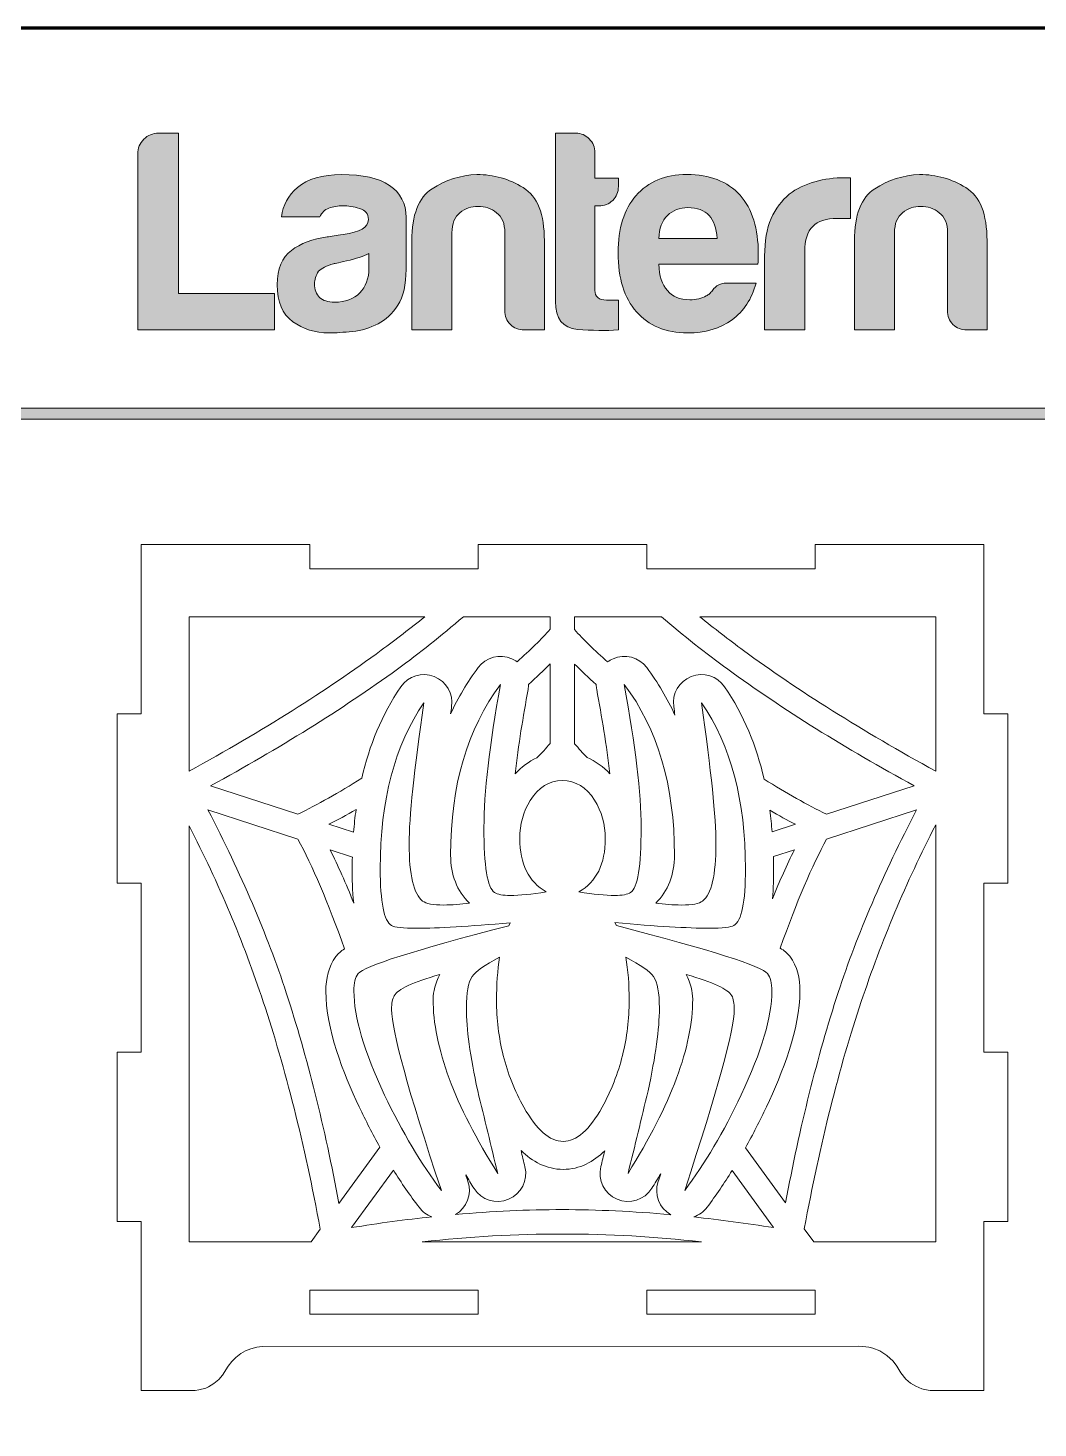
# Model space of a CAD drawing. Header units: millimetres. Extents: x 0 to 420, y -400 to 0.
# Drawn here: x 143.2 to 269.3, y -174.9 to -0.1 of the extents above; entities that cross this region are included whole.
import ezdxf

# ---------------------------------------------------------------- set-up
doc = ezdxf.new("R2010")
doc.units = ezdxf.units.MM
doc.header["$MEASUREMENT"] = 0
doc.layers.add('Layer 1', color=7, linetype='Continuous')

msp = doc.modelspace()

# ---------------------------------------------------------------- hatches: boundary and pattern name
at = {"layer": 'Layer 1', "true_color": 0x373435}
h = msp.add_hatch(color=250, dxfattribs=at)
edge = h.paths.add_edge_path()
edge.add_spline(control_points=[(156.92, -37.78), (156.92, -37.78), (156.92, -15.78), (156.92, -15.78), (156.92, -15.07), (157.17, -14.46), (157.67, -13.96), (158.17, -13.46), (158.78, -13.21), (159.5, -13.21), (159.5, -13.21), (162, -13.21), (162, -13.21), (162, -13.21), (162, -33.21), (162, -33.21), (162, -33.21), (174, -33.21), (174, -33.21), (174, -33.21), (174, -37.78), (174, -37.78), (174, -37.78), (156.92, -37.78), (156.92, -37.78), (156.92, -37.78), (156.92, -37.78), (156.92, -37.78)], knot_values=[0, 0, 0, 0, 1, 1, 1, 2, 2, 2, 3, 3, 3, 4, 4, 4, 5, 5, 5, 6, 6, 6, 7, 7, 7, 8, 8, 8, 9, 9, 9, 9], degree=3, periodic=1)
edge = h.paths.add_edge_path()
edge.add_spline(control_points=[(185.78, -28.24), (185.11, -28.57), (184.18, -28.88), (182.99, -29.16), (181.89, -29.4), (181.34, -29.52), (181.34, -29.52), (180.48, -29.76), (179.86, -30.07), (179.48, -30.45), (179.14, -30.97), (178.98, -31.5), (178.98, -32.02), (178.98, -32.73), (179.19, -33.31), (179.62, -33.73), (180.05, -34.12), (180.67, -34.31), (181.48, -34.31), (182.82, -34.31), (183.87, -33.92), (184.63, -33.16), (185.39, -32.4), (185.78, -31.36), (185.78, -30.02), (185.78, -30.02), (185.78, -28.24), (185.78, -28.24), (185.78, -28.24), (185.78, -28.24), (185.78, -28.24)], knot_values=[0, 0, 0, 0, 1, 1, 1, 2, 2, 2, 3, 3, 3, 4, 4, 4, 5, 5, 5, 6, 6, 6, 7, 7, 7, 8, 8, 8, 9, 9, 9, 10, 10, 10, 10], degree=3, periodic=1)
edge = h.paths.add_edge_path()
edge.add_spline(control_points=[(186.92, -37), (185.92, -37.52), (184.86, -37.85), (183.74, -37.97), (182.62, -38.08), (181.63, -38.15), (180.77, -38.15), (179.05, -38.15), (177.55, -37.68), (176.27, -36.75), (174.98, -35.82), (174.33, -34.29), (174.33, -32.14), (174.33, -30.14), (174.92, -28.71), (176.09, -27.85), (177.25, -26.99), (178.75, -26.42), (180.56, -26.14), (180.79, -26.14), (181.08, -26.1), (181.42, -26.03), (181.75, -25.96), (182.13, -25.9), (182.56, -25.85), (184.66, -25.57), (185.71, -24.95), (185.71, -24), (185.71, -23.28), (185.33, -22.81), (184.6, -22.6), (183.86, -22.39), (183.18, -22.28), (182.56, -22.28), (181.9, -22.28), (181.3, -22.38), (180.78, -22.57), (180.25, -22.77), (179.87, -23.13), (179.64, -23.67), (179.64, -23.67), (174.85, -23.67), (174.85, -23.67), (175.04, -22.19), (175.71, -20.97), (176.85, -20.01), (178.14, -18.91), (179.97, -18.37), (182.35, -18.37), (185.02, -18.37), (187.02, -18.82), (188.35, -19.72), (189.73, -20.68), (190.42, -22.01), (190.42, -23.72), (190.42, -23.72), (190.42, -30.22), (190.42, -30.22), (190.42, -32.13), (190.07, -33.61), (189.39, -34.68), (188.69, -35.75), (187.87, -36.52), (186.92, -37), (186.92, -37), (186.92, -37), (186.92, -37)], knot_values=[0, 0, 0, 0, 1, 1, 1, 2, 2, 2, 3, 3, 3, 4, 4, 4, 5, 5, 5, 6, 6, 6, 7, 7, 7, 8, 8, 8, 9, 9, 9, 10, 10, 10, 11, 11, 11, 12, 12, 12, 13, 13, 13, 14, 14, 14, 15, 15, 15, 16, 16, 16, 17, 17, 17, 18, 18, 18, 19, 19, 19, 20, 20, 20, 21, 21, 21, 22, 22, 22, 22], degree=3, periodic=1)
edge = h.paths.add_edge_path()
edge.add_spline(control_points=[(207.69, -37.78), (207.69, -37.78), (205.19, -37.78), (205.19, -37.78), (204.47, -37.78), (203.89, -37.55), (203.44, -37.1), (202.98, -36.65), (202.75, -36.07), (202.75, -35.35), (202.75, -35.35), (202.75, -35.35), (202.75, -35.35), (202.75, -35.35), (202.75, -25.64), (202.75, -25.64), (202.75, -24.5), (202.41, -23.66), (201.72, -23.14), (201.04, -22.61), (200.26, -22.35), (199.41, -22.35), (198.56, -22.35), (197.8, -22.61), (197.14, -23.14), (196.47, -23.66), (196.14, -24.5), (196.14, -25.64), (196.14, -25.64), (196.14, -37.78), (196.14, -37.78), (196.14, -37.78), (191.13, -37.78), (191.13, -37.78), (191.13, -37.78), (191.13, -26.65), (191.13, -26.65), (191.13, -23.41), (191.98, -21.24), (193.66, -20.15), (195.35, -19.05), (197.22, -18.46), (199.27, -18.37), (201.36, -18.37), (203.29, -18.91), (205.05, -20.01), (206.81, -21.1), (207.69, -23.31), (207.69, -26.65), (207.69, -26.65), (207.69, -37.78), (207.69, -37.78), (207.69, -37.78), (207.69, -37.78), (207.69, -37.78)], knot_values=[0, 0, 0, 0, 1, 1, 1, 2, 2, 2, 3, 3, 3, 4, 4, 4, 5, 5, 5, 6, 6, 6, 7, 7, 7, 8, 8, 8, 9, 9, 9, 10, 10, 10, 11, 11, 11, 12, 12, 12, 13, 13, 13, 14, 14, 14, 15, 15, 15, 16, 16, 16, 17, 17, 17, 18, 18, 18, 18], degree=3, periodic=1)
edge = h.paths.add_edge_path()
edge.add_spline(control_points=[(216.93, -37.78), (215.36, -37.88), (213.66, -37.85), (211.82, -37.71), (209.99, -37.57), (209.07, -36.4), (209.07, -34.21), (209.07, -34.21), (209.07, -13.21), (209.07, -13.21), (209.07, -13.21), (211.65, -13.21), (211.65, -13.21), (212.26, -13.21), (212.81, -13.45), (213.29, -13.92), (213.77, -14.4), (214, -14.97), (214, -15.64), (214, -15.64), (214, -18.84), (214, -18.84), (214, -18.84), (216.93, -18.84), (216.93, -18.84), (216.93, -18.84), (216.93, -19.85), (216.93, -19.85), (216.93, -20.56), (216.69, -21.14), (216.22, -21.6), (215.74, -22.05), (215.17, -22.28), (214.5, -22.28), (214.5, -22.28), (214, -22.28), (214, -22.28), (214, -22.28), (214, -32.84), (214, -32.84), (214, -33.65), (214.48, -34.05), (215.43, -34.05), (215.43, -34.05), (216.93, -34.05), (216.93, -34.05), (216.93, -34.05), (216.93, -37.78), (216.93, -37.78), (216.93, -37.78), (216.93, -37.78), (216.93, -37.78)], knot_values=[0, 0, 0, 0, 1, 1, 1, 2, 2, 2, 3, 3, 3, 4, 4, 4, 5, 5, 5, 6, 6, 6, 7, 7, 7, 8, 8, 8, 9, 9, 9, 10, 10, 10, 11, 11, 11, 12, 12, 12, 13, 13, 13, 14, 14, 14, 15, 15, 15, 16, 16, 16, 17, 17, 17, 17], degree=3, periodic=1)
edge = h.paths.add_edge_path()
edge.add_spline(control_points=[(230.55, -31.93), (229.98, -31.93), (229.54, -32.05), (229.23, -32.29), (228.92, -32.53), (228.74, -32.72), (228.69, -32.86), (228.55, -33.01), (228.42, -33.14), (228.3, -33.26), (228.18, -33.38), (228.05, -33.47), (227.91, -33.51), (227.34, -33.84), (226.65, -34.01), (225.84, -34.01), (224.6, -34.01), (223.67, -33.63), (223.05, -32.86), (222.38, -32.14), (222.03, -31.04), (221.98, -29.55), (221.98, -29.55), (234.33, -29.55), (234.33, -29.55), (234.38, -29.46), (234.4, -29.29), (234.4, -29.05), (234.4, -29.01), (234.4, -28.91), (234.4, -28.77), (234.4, -28.63), (234.4, -28.46), (234.4, -28.27), (234.4, -25.14), (233.64, -22.69), (232.12, -20.93), (230.55, -19.22), (228.34, -18.37), (225.48, -18.37), (222.77, -18.37), (220.65, -19.25), (219.12, -21.01), (217.64, -22.72), (216.9, -25.1), (216.9, -28.15), (216.9, -31.34), (217.66, -33.79), (219.19, -35.5), (220.71, -37.26), (222.84, -38.15), (225.55, -38.15), (227.79, -38.15), (229.65, -37.6), (231.12, -36.5), (232.59, -35.45), (233.59, -33.93), (234.12, -31.93), (234.12, -31.93), (230.55, -31.93), (230.55, -31.93), (230.55, -31.93), (230.55, -31.93), (230.55, -31.93)], knot_values=[0, 0, 0, 0, 1, 1, 1, 2, 2, 2, 3, 3, 3, 4, 4, 4, 5, 5, 5, 6, 6, 6, 7, 7, 7, 8, 8, 8, 9, 9, 9, 10, 10, 10, 11, 11, 11, 12, 12, 12, 13, 13, 13, 14, 14, 14, 15, 15, 15, 16, 16, 16, 17, 17, 17, 18, 18, 18, 19, 19, 19, 20, 20, 20, 21, 21, 21, 21], degree=3, periodic=1)
edge = h.paths.add_edge_path()
edge.add_spline(control_points=[(221.98, -26.34), (222.03, -25.11), (222.38, -24.15), (223.05, -23.49), (223.72, -22.83), (224.58, -22.5), (225.62, -22.5), (226.76, -22.5), (227.65, -22.83), (228.26, -23.49), (228.83, -24.11), (229.17, -25.06), (229.26, -26.34), (229.26, -26.34), (221.98, -26.34), (221.98, -26.34), (221.98, -26.34), (221.98, -26.34), (221.98, -26.34)], knot_values=[0, 0, 0, 0, 1, 1, 1, 2, 2, 2, 3, 3, 3, 4, 4, 4, 5, 5, 5, 6, 6, 6, 6], degree=3, periodic=1)
edge = h.paths.add_edge_path()
edge.add_spline(control_points=[(235.19, -37.78), (235.19, -37.78), (235.19, -28.56), (235.19, -28.56), (235.19, -26.7), (235.46, -25.14), (236.01, -23.88), (236.56, -22.61), (237.31, -21.6), (238.27, -20.84), (239.18, -20.13), (240.24, -19.6), (241.45, -19.27), (242.66, -18.93), (243.91, -18.77), (245.2, -18.77), (245.29, -18.77), (245.41, -18.77), (245.56, -18.77), (245.7, -18.77), (245.82, -18.77), (245.92, -18.77), (245.92, -18.77), (245.92, -23.85), (245.92, -23.85), (245.92, -23.85), (244.27, -23.85), (244.27, -23.85), (242.89, -23.85), (241.86, -24.19), (241.2, -24.85), (240.53, -25.52), (240.2, -26.56), (240.2, -27.99), (240.2, -27.99), (240.2, -37.78), (240.2, -37.78), (240.2, -37.78), (235.19, -37.78), (235.19, -37.78), (235.19, -37.78), (235.19, -37.78), (235.19, -37.78)], knot_values=[0, 0, 0, 0, 1, 1, 1, 2, 2, 2, 3, 3, 3, 4, 4, 4, 5, 5, 5, 6, 6, 6, 7, 7, 7, 8, 8, 8, 9, 9, 9, 10, 10, 10, 11, 11, 11, 12, 12, 12, 13, 13, 13, 14, 14, 14, 14], degree=3, periodic=1)
edge = h.paths.add_edge_path()
edge.add_spline(control_points=[(262.96, -37.78), (262.96, -37.78), (260.46, -37.78), (260.46, -37.78), (259.75, -37.78), (259.16, -37.55), (258.71, -37.1), (258.25, -36.65), (258.03, -36.07), (258.03, -35.35), (258.03, -35.35), (258.03, -35.35), (258.03, -35.35), (258.03, -35.35), (258.03, -25.64), (258.03, -25.64), (258.03, -24.5), (257.69, -23.66), (257, -23.14), (256.31, -22.61), (255.54, -22.35), (254.68, -22.35), (253.83, -22.35), (253.08, -22.61), (252.41, -23.14), (251.75, -23.66), (251.41, -24.5), (251.41, -25.64), (251.41, -25.64), (251.41, -37.78), (251.41, -37.78), (251.41, -37.78), (246.4, -37.78), (246.4, -37.78), (246.4, -37.78), (246.4, -26.65), (246.4, -26.65), (246.4, -23.41), (247.25, -21.24), (248.94, -20.15), (250.63, -19.05), (252.5, -18.46), (254.54, -18.37), (256.63, -18.37), (258.57, -18.91), (260.33, -20.01), (262.09, -21.1), (262.96, -23.31), (262.96, -26.65), (262.96, -26.65), (262.96, -37.78), (262.96, -37.78)], knot_values=[0, 0, 0, 0, 1, 1, 1, 2, 2, 2, 3, 3, 3, 4, 4, 4, 5, 5, 5, 6, 6, 6, 7, 7, 7, 8, 8, 8, 9, 9, 9, 10, 10, 10, 11, 11, 11, 12, 12, 12, 13, 13, 13, 14, 14, 14, 15, 15, 15, 16, 16, 16, 17, 17, 17, 17], degree=3, periodic=1)
at = {"layer": 'Layer 1', "true_color": 0xffffff}
msp.add_hatch(color=7, dxfattribs=at).paths.add_polyline_path([(114.79, -48.94), (305.09, -48.94), (305.09, -47.55), (114.79, -47.55)])

# ---------------------------------------------------------------- linework, layer by layer
at = {"color": 1, "lineweight": 211, "true_color": 0xff0000}
msp.add_open_spline([(25.21, -0.07), (25.21, -0.07), (394.68, -0.07), (394.68, -0.07), (408.57, -0.07), (419.94, -11.44), (419.94, -25.33), (419.94, -25.33), (419.94, -374.8), (419.94, -374.8), (419.94, -388.7), (408.57, -400.07), (394.68, -400.07), (394.68, -400.07), (25.21, -400.07), (25.21, -400.07), (11.31, -400.07), (-0.06, -388.7), (-0.06, -374.8), (-0.06, -374.8), (-0.06, -25.33), (-0.06, -25.33), (-0.06, -11.44), (11.31, -0.07), (25.21, -0.07)], degree=3, knots=[0, 0, 0, 0, 1, 1, 1, 2, 2, 2, 3, 3, 3, 4, 4, 4, 5, 5, 5, 6, 6, 6, 7, 7, 7, 8, 8, 8, 8], dxfattribs=at)
at = {"layer": 'Layer 1', "lineweight": 0}
msp.add_lwpolyline([(114.79, -48.94), (305.09, -48.94), (305.09, -47.55), (114.79, -47.55), (114.79, -48.94)], dxfattribs=at)
at = {"layer": 'Layer 1', "color": 7, "lineweight": 9, "true_color": 0xffffff}
for points in [[(254.8, -170.03), (255.15, -170.13), (255.87, -170.25), (262.55, -170.27), (262.55, -149.14), (265.55, -149.14), (265.55, -128), (262.55, -128), (262.55, -106.87), (265.55, -106.87), (265.55, -85.74), (262.55, -85.74), (262.55, -64.6), (241.51, -64.6), (241.51, -67.6), (220.46, -67.6), (220.46, -64.6), (199.42, -64.6), (199.42, -67.6), (178.38, -67.6), (178.38, -64.6), (157.33, -64.6), (157.33, -85.74), (154.33, -85.74), (154.33, -106.87), (157.33, -106.87), (157.33, -128), (154.33, -128), (154.33, -149.14), (157.33, -149.14), (157.33, -170.27), (164.06, -170.25), (164.55, -170.18), (165.4, -169.94), (165.74, -169.79), (166.42, -169.39), (167.02, -168.89), (167.51, -168.35), (168.22, -167.22), (168.65, -166.64), (169.17, -166.12), (169.8, -165.64), (170.36, -165.31), (171.03, -165.03), (171.8, -164.82), (172.45, -164.74), (246.91, -164.71), (247.47, -164.74), (248.19, -164.83), (248.7, -164.96), (249.56, -165.31), (250.45, -165.87), (251.22, -166.58), (251.71, -167.22), (252.21, -168.06), (252.84, -168.84), (253.41, -169.32), (254.07, -169.73), (254.8, -170.03), (254.8, -170.03)], [(178.38, -157.71), (178.38, -160.71), (199.42, -160.71), (199.42, -157.71), (178.38, -157.71), (178.38, -157.71)], [(220.46, -157.71), (220.46, -160.71), (241.51, -160.71), (241.51, -157.71), (220.46, -157.71), (220.46, -157.71)]]:
    msp.add_lwpolyline(points, dxfattribs=at)
at = {"layer": 'Layer 1', "lineweight": 0}
for points, knots in [([(156.92, -37.78), (156.92, -37.78), (156.92, -15.78), (156.92, -15.78), (156.92, -15.07), (157.17, -14.46), (157.67, -13.96), (158.17, -13.46), (158.78, -13.21), (159.5, -13.21), (159.5, -13.21), (162, -13.21), (162, -13.21), (162, -13.21), (162, -33.21), (162, -33.21), (162, -33.21), (174, -33.21), (174, -33.21), (174, -33.21), (174, -37.78), (174, -37.78), (174, -37.78), (156.92, -37.78), (156.92, -37.78), (156.92, -37.78), (156.92, -37.78), (156.92, -37.78)], [0, 0, 0, 0, 1, 1, 1, 2, 2, 2, 3, 3, 3, 4, 4, 4, 5, 5, 5, 6, 6, 6, 7, 7, 7, 8, 8, 8, 9, 9, 9, 9]), ([(216.93, -37.78), (215.36, -37.88), (213.66, -37.85), (211.82, -37.71), (209.99, -37.57), (209.07, -36.4), (209.07, -34.21), (209.07, -34.21), (209.07, -13.21), (209.07, -13.21), (209.07, -13.21), (211.65, -13.21), (211.65, -13.21), (212.26, -13.21), (212.81, -13.45), (213.29, -13.92), (213.77, -14.4), (214, -14.97), (214, -15.64), (214, -15.64), (214, -18.84), (214, -18.84), (214, -18.84), (216.93, -18.84), (216.93, -18.84), (216.93, -18.84), (216.93, -19.85), (216.93, -19.85), (216.93, -20.56), (216.69, -21.14), (216.22, -21.6), (215.74, -22.05), (215.17, -22.28), (214.5, -22.28), (214.5, -22.28), (214, -22.28), (214, -22.28), (214, -22.28), (214, -32.84), (214, -32.84), (214, -33.65), (214.48, -34.05), (215.43, -34.05), (215.43, -34.05), (216.93, -34.05), (216.93, -34.05), (216.93, -34.05), (216.93, -37.78), (216.93, -37.78), (216.93, -37.78), (216.93, -37.78), (216.93, -37.78)], [0, 0, 0, 0, 1, 1, 1, 2, 2, 2, 3, 3, 3, 4, 4, 4, 5, 5, 5, 6, 6, 6, 7, 7, 7, 8, 8, 8, 9, 9, 9, 10, 10, 10, 11, 11, 11, 12, 12, 12, 13, 13, 13, 14, 14, 14, 15, 15, 15, 16, 16, 16, 17, 17, 17, 17]), ([(186.92, -37), (185.92, -37.52), (184.86, -37.85), (183.74, -37.97), (182.62, -38.08), (181.63, -38.15), (180.77, -38.15), (179.05, -38.15), (177.55, -37.68), (176.27, -36.75), (174.98, -35.82), (174.33, -34.29), (174.33, -32.14), (174.33, -30.14), (174.92, -28.71), (176.09, -27.85), (177.25, -26.99), (178.75, -26.42), (180.56, -26.14), (180.79, -26.14), (181.08, -26.1), (181.42, -26.03), (181.75, -25.96), (182.13, -25.9), (182.56, -25.85), (184.66, -25.57), (185.71, -24.95), (185.71, -24), (185.71, -23.28), (185.33, -22.81), (184.6, -22.6), (183.86, -22.39), (183.18, -22.28), (182.56, -22.28), (181.9, -22.28), (181.3, -22.38), (180.78, -22.57), (180.25, -22.77), (179.87, -23.13), (179.64, -23.67), (179.64, -23.67), (174.85, -23.67), (174.85, -23.67), (175.04, -22.19), (175.71, -20.97), (176.85, -20.01), (178.14, -18.91), (179.97, -18.37), (182.35, -18.37), (185.02, -18.37), (187.02, -18.82), (188.35, -19.72), (189.73, -20.68), (190.42, -22.01), (190.42, -23.72), (190.42, -23.72), (190.42, -30.22), (190.42, -30.22), (190.42, -32.13), (190.07, -33.61), (189.39, -34.68), (188.69, -35.75), (187.87, -36.52), (186.92, -37), (186.92, -37), (186.92, -37), (186.92, -37)], [0, 0, 0, 0, 1, 1, 1, 2, 2, 2, 3, 3, 3, 4, 4, 4, 5, 5, 5, 6, 6, 6, 7, 7, 7, 8, 8, 8, 9, 9, 9, 10, 10, 10, 11, 11, 11, 12, 12, 12, 13, 13, 13, 14, 14, 14, 15, 15, 15, 16, 16, 16, 17, 17, 17, 18, 18, 18, 19, 19, 19, 20, 20, 20, 21, 21, 21, 22, 22, 22, 22]), ([(207.69, -37.78), (207.69, -37.78), (205.19, -37.78), (205.19, -37.78), (204.47, -37.78), (203.89, -37.55), (203.44, -37.1), (202.98, -36.65), (202.75, -36.07), (202.75, -35.35), (202.75, -35.35), (202.75, -35.35), (202.75, -35.35), (202.75, -35.35), (202.75, -25.64), (202.75, -25.64), (202.75, -24.5), (202.41, -23.66), (201.72, -23.14), (201.04, -22.61), (200.26, -22.35), (199.41, -22.35), (198.56, -22.35), (197.8, -22.61), (197.14, -23.14), (196.47, -23.66), (196.14, -24.5), (196.14, -25.64), (196.14, -25.64), (196.14, -37.78), (196.14, -37.78), (196.14, -37.78), (191.13, -37.78), (191.13, -37.78), (191.13, -37.78), (191.13, -26.65), (191.13, -26.65), (191.13, -23.41), (191.98, -21.24), (193.66, -20.15), (195.35, -19.05), (197.22, -18.46), (199.27, -18.37), (201.36, -18.37), (203.29, -18.91), (205.05, -20.01), (206.81, -21.1), (207.69, -23.31), (207.69, -26.65), (207.69, -26.65), (207.69, -37.78), (207.69, -37.78), (207.69, -37.78), (207.69, -37.78), (207.69, -37.78)], [0, 0, 0, 0, 1, 1, 1, 2, 2, 2, 3, 3, 3, 4, 4, 4, 5, 5, 5, 6, 6, 6, 7, 7, 7, 8, 8, 8, 9, 9, 9, 10, 10, 10, 11, 11, 11, 12, 12, 12, 13, 13, 13, 14, 14, 14, 15, 15, 15, 16, 16, 16, 17, 17, 17, 18, 18, 18, 18]), ([(230.55, -31.93), (229.98, -31.93), (229.54, -32.05), (229.23, -32.29), (228.92, -32.53), (228.74, -32.72), (228.69, -32.86), (228.55, -33.01), (228.42, -33.14), (228.3, -33.26), (228.18, -33.38), (228.05, -33.47), (227.91, -33.51), (227.34, -33.84), (226.65, -34.01), (225.84, -34.01), (224.6, -34.01), (223.67, -33.63), (223.05, -32.86), (222.38, -32.14), (222.03, -31.04), (221.98, -29.55), (221.98, -29.55), (234.33, -29.55), (234.33, -29.55), (234.38, -29.46), (234.4, -29.29), (234.4, -29.05), (234.4, -29.01), (234.4, -28.91), (234.4, -28.77), (234.4, -28.63), (234.4, -28.46), (234.4, -28.27), (234.4, -25.14), (233.64, -22.69), (232.12, -20.93), (230.55, -19.22), (228.34, -18.37), (225.48, -18.37), (222.77, -18.37), (220.65, -19.25), (219.12, -21.01), (217.64, -22.72), (216.9, -25.1), (216.9, -28.15), (216.9, -31.34), (217.66, -33.79), (219.19, -35.5), (220.71, -37.26), (222.84, -38.15), (225.55, -38.15), (227.79, -38.15), (229.65, -37.6), (231.12, -36.5), (232.59, -35.45), (233.59, -33.93), (234.12, -31.93), (234.12, -31.93), (230.55, -31.93), (230.55, -31.93), (230.55, -31.93), (230.55, -31.93), (230.55, -31.93)], [0, 0, 0, 0, 1, 1, 1, 2, 2, 2, 3, 3, 3, 4, 4, 4, 5, 5, 5, 6, 6, 6, 7, 7, 7, 8, 8, 8, 9, 9, 9, 10, 10, 10, 11, 11, 11, 12, 12, 12, 13, 13, 13, 14, 14, 14, 15, 15, 15, 16, 16, 16, 17, 17, 17, 18, 18, 18, 19, 19, 19, 20, 20, 20, 21, 21, 21, 21]), ([(235.19, -37.78), (235.19, -37.78), (235.19, -28.56), (235.19, -28.56), (235.19, -26.7), (235.46, -25.14), (236.01, -23.88), (236.56, -22.61), (237.31, -21.6), (238.27, -20.84), (239.18, -20.13), (240.24, -19.6), (241.45, -19.27), (242.66, -18.93), (243.91, -18.77), (245.2, -18.77), (245.29, -18.77), (245.41, -18.77), (245.56, -18.77), (245.7, -18.77), (245.82, -18.77), (245.92, -18.77), (245.92, -18.77), (245.92, -23.85), (245.92, -23.85), (245.92, -23.85), (244.27, -23.85), (244.27, -23.85), (242.89, -23.85), (241.86, -24.19), (241.2, -24.85), (240.53, -25.52), (240.2, -26.56), (240.2, -27.99), (240.2, -27.99), (240.2, -37.78), (240.2, -37.78), (240.2, -37.78), (235.19, -37.78), (235.19, -37.78), (235.19, -37.78), (235.19, -37.78), (235.19, -37.78)], [0, 0, 0, 0, 1, 1, 1, 2, 2, 2, 3, 3, 3, 4, 4, 4, 5, 5, 5, 6, 6, 6, 7, 7, 7, 8, 8, 8, 9, 9, 9, 10, 10, 10, 11, 11, 11, 12, 12, 12, 13, 13, 13, 14, 14, 14, 14]), ([(262.96, -37.78), (262.96, -37.78), (260.46, -37.78), (260.46, -37.78), (259.75, -37.78), (259.16, -37.55), (258.71, -37.1), (258.25, -36.65), (258.03, -36.07), (258.03, -35.35), (258.03, -35.35), (258.03, -35.35), (258.03, -35.35), (258.03, -35.35), (258.03, -25.64), (258.03, -25.64), (258.03, -24.5), (257.69, -23.66), (257, -23.14), (256.31, -22.61), (255.54, -22.35), (254.68, -22.35), (253.83, -22.35), (253.08, -22.61), (252.41, -23.14), (251.75, -23.66), (251.41, -24.5), (251.41, -25.64), (251.41, -25.64), (251.41, -37.78), (251.41, -37.78), (251.41, -37.78), (246.4, -37.78), (246.4, -37.78), (246.4, -37.78), (246.4, -26.65), (246.4, -26.65), (246.4, -23.41), (247.25, -21.24), (248.94, -20.15), (250.63, -19.05), (252.5, -18.46), (254.54, -18.37), (256.63, -18.37), (258.57, -18.91), (260.33, -20.01), (262.09, -21.1), (262.96, -23.31), (262.96, -26.65), (262.96, -26.65), (262.96, -37.78), (262.96, -37.78)], [0, 0, 0, 0, 1, 1, 1, 2, 2, 2, 3, 3, 3, 4, 4, 4, 5, 5, 5, 6, 6, 6, 7, 7, 7, 8, 8, 8, 9, 9, 9, 10, 10, 10, 11, 11, 11, 12, 12, 12, 13, 13, 13, 14, 14, 14, 15, 15, 15, 16, 16, 16, 17, 17, 17, 17]), ([(221.98, -26.34), (222.03, -25.11), (222.38, -24.15), (223.05, -23.49), (223.72, -22.83), (224.58, -22.5), (225.62, -22.5), (226.76, -22.5), (227.65, -22.83), (228.26, -23.49), (228.83, -24.11), (229.17, -25.06), (229.26, -26.34), (229.26, -26.34), (221.98, -26.34), (221.98, -26.34), (221.98, -26.34), (221.98, -26.34), (221.98, -26.34)], [0, 0, 0, 0, 1, 1, 1, 2, 2, 2, 3, 3, 3, 4, 4, 4, 5, 5, 5, 6, 6, 6, 6]), ([(185.78, -28.24), (185.11, -28.57), (184.18, -28.88), (182.99, -29.16), (181.89, -29.4), (181.34, -29.52), (181.34, -29.52), (180.48, -29.76), (179.86, -30.07), (179.48, -30.45), (179.14, -30.97), (178.98, -31.5), (178.98, -32.02), (178.98, -32.73), (179.19, -33.31), (179.62, -33.73), (180.05, -34.12), (180.67, -34.31), (181.48, -34.31), (182.82, -34.31), (183.87, -33.92), (184.63, -33.16), (185.39, -32.4), (185.78, -31.36), (185.78, -30.02), (185.78, -30.02), (185.78, -28.24), (185.78, -28.24), (185.78, -28.24), (185.78, -28.24), (185.78, -28.24)], [0, 0, 0, 0, 1, 1, 1, 2, 2, 2, 3, 3, 3, 4, 4, 4, 5, 5, 5, 6, 6, 6, 7, 7, 7, 8, 8, 8, 9, 9, 9, 10, 10, 10, 10])]:
    msp.add_open_spline(points, degree=3, knots=knots, dxfattribs=at)
at = {"layer": 'Layer 1', "color": 7, "lineweight": 9, "true_color": 0xffffff}
for points, knots in [([(192.75, -73.6), (192.75, -73.6), (163.33, -73.6), (163.33, -73.6), (163.33, -73.6), (163.33, -92.9), (163.33, -92.9), (172.48, -87.85), (180.48, -82.83), (187.31, -77.8), (189.16, -76.44), (190.97, -75.04), (192.75, -73.6), (192.75, -73.6), (192.75, -73.6), (192.75, -73.6)], [0, 0, 0, 0, 1, 1, 1, 2, 2, 2, 3, 3, 3, 4, 4, 4, 5, 5, 5, 5]), ([(208.42, -73.6), (208.42, -73.6), (197.57, -73.6), (197.57, -73.6), (194.81, -75.98), (192.06, -78.16), (189.33, -80.16), (182.33, -85.21), (174.56, -90.07), (166.01, -94.71), (166.01, -94.71), (176.92, -98.26), (176.92, -98.26), (179.35, -97.08), (182.01, -95.58), (184.89, -93.76), (185.82, -89.72), (187.37, -85.84), (189.76, -82.36), (190.69, -81), (192.39, -80.48), (193.92, -81.08), (195.46, -81.68), (196.35, -83.21), (196.11, -84.84), (196.07, -85.13), (196.03, -85.43), (195.98, -85.73), (196.91, -83.72), (198.04, -81.79), (199.41, -79.96), (200.4, -78.65), (202.1, -78.2), (203.61, -78.85), (203.85, -78.96), (204.08, -79.09), (204.28, -79.24), (205.94, -77.76), (207.31, -76.4), (208.42, -75.16), (208.42, -75.16), (208.42, -73.6), (208.42, -73.6), (208.42, -73.6), (208.42, -73.6), (208.42, -73.6)], [0, 0, 0, 0, 1, 1, 1, 2, 2, 2, 3, 3, 3, 4, 4, 4, 5, 5, 5, 6, 6, 6, 7, 7, 7, 8, 8, 8, 9, 9, 9, 10, 10, 10, 11, 11, 11, 12, 12, 12, 13, 13, 13, 14, 14, 14, 15, 15, 15, 15]), ([(222.3, -73.6), (222.3, -73.6), (211.46, -73.6), (211.46, -73.6), (211.46, -73.6), (211.46, -75.21), (211.46, -75.21), (212.56, -76.44), (213.93, -77.79), (215.57, -79.25), (215.78, -79.1), (216.01, -78.97), (216.26, -78.86), (217.76, -78.2), (219.47, -78.64), (220.46, -79.95), (221.88, -81.83), (223.04, -83.83), (223.99, -85.9), (223.94, -85.54), (223.89, -85.18), (223.84, -84.83), (223.61, -83.2), (224.5, -81.67), (226.03, -81.08), (227.57, -80.48), (229.26, -81), (230.19, -82.35), (232.61, -85.88), (234.18, -89.79), (235.12, -93.88), (237.93, -95.65), (240.52, -97.11), (242.91, -98.26), (242.91, -98.26), (253.86, -94.71), (253.86, -94.71), (245.29, -90.07), (237.53, -85.21), (230.59, -80.16), (227.84, -78.17), (225.07, -75.98), (222.3, -73.6), (222.3, -73.6), (222.3, -73.6), (222.3, -73.6)], [0, 0, 0, 0, 1, 1, 1, 2, 2, 2, 3, 3, 3, 4, 4, 4, 5, 5, 5, 6, 6, 6, 7, 7, 7, 8, 8, 8, 9, 9, 9, 10, 10, 10, 11, 11, 11, 12, 12, 12, 13, 13, 13, 14, 14, 14, 15, 15, 15, 15]), ([(256.55, -92.9), (256.55, -92.9), (256.55, -73.6), (256.55, -73.6), (256.55, -73.6), (227.1, -73.6), (227.1, -73.6), (228.88, -75.05), (230.7, -76.45), (232.55, -77.82), (239.38, -82.83), (247.38, -87.86), (256.55, -92.9), (256.55, -92.9), (256.55, -92.9), (256.55, -92.9)], [0, 0, 0, 0, 1, 1, 1, 2, 2, 2, 3, 3, 3, 4, 4, 4, 5, 5, 5, 5]), ([(208.42, -89.42), (208.42, -89.42), (208.42, -79.47), (208.42, -79.47), (207.59, -80.31), (206.69, -81.17), (205.71, -82.05), (205.71, -82.26), (205.69, -82.47), (205.66, -82.68), (205.05, -86.04), (204.43, -89.65), (204.04, -93.23), (204.82, -92.37), (205.74, -91.69), (206.76, -91.23), (207.33, -90.64), (207.88, -90.04), (208.42, -89.42), (208.42, -89.42), (208.42, -89.42), (208.42, -89.42)], [0, 0, 0, 0, 1, 1, 1, 2, 2, 2, 3, 3, 3, 4, 4, 4, 5, 5, 5, 6, 6, 6, 7, 7, 7, 7]), ([(214.16, -82.08), (213.19, -81.2), (212.29, -80.34), (211.46, -79.51), (211.46, -79.51), (211.46, -89.47), (211.46, -89.47), (211.97, -90.06), (212.49, -90.63), (213.01, -91.18), (214.09, -91.64), (215.05, -92.34), (215.86, -93.24), (215.46, -89.66), (214.83, -86.03), (214.22, -82.69), (214.18, -82.48), (214.16, -82.28), (214.16, -82.08), (214.16, -82.08), (214.16, -82.08), (214.16, -82.08)], [0, 0, 0, 0, 1, 1, 1, 2, 2, 2, 3, 3, 3, 4, 4, 4, 5, 5, 5, 6, 6, 6, 7, 7, 7, 7]), ([(236.1, -120.36), (236.1, -123.57), (234.82, -127.9), (232.25, -133.33), (230.08, -137.97), (227.72, -141.93), (225.21, -145.25), (229.33, -132.69), (231.39, -125.17), (231.39, -122.67), (231.39, -121.9), (231.28, -121.32), (231.09, -120.94), (230.63, -120.12), (228.73, -119.24), (225.41, -118.3), (225.94, -119.4), (226.21, -120.42), (226.21, -121.36), (226.21, -127.29), (223.51, -134.55), (218.13, -143.13), (218.98, -139.71), (219.81, -136.28), (220.63, -132.82), (221.57, -128.49), (222.05, -125.04), (222.05, -122.49), (222.05, -120.58), (221.8, -119.26), (221.31, -118.54), (220.88, -117.91), (219.73, -117.1), (217.86, -116.13), (218.13, -117.77), (218.28, -119.56), (218.28, -121.49), (218.28, -123.85), (218, -126.15), (217.44, -128.4), (216.88, -130.64), (216.03, -132.81), (214.9, -134.88), (213.32, -137.72), (211.7, -139.13), (210.04, -139.13), (208.35, -139.13), (206.71, -137.72), (205.13, -134.88), (203.98, -132.81), (203.11, -130.64), (202.55, -128.4), (201.99, -126.15), (201.71, -123.85), (201.71, -121.49), (201.71, -119.56), (201.85, -117.77), (202.09, -116.13), (200.25, -117.1), (199.1, -117.91), (198.67, -118.54), (198.18, -119.26), (197.95, -120.58), (197.95, -122.49), (197.95, -125.04), (198.42, -128.49), (199.36, -132.82), (200.21, -136.28), (201.03, -139.71), (201.86, -143.13), (196.48, -134.58), (193.79, -127.32), (193.79, -121.36), (193.79, -120.42), (194.07, -119.4), (194.64, -118.3), (191.27, -119.24), (189.38, -120.12), (188.95, -120.94), (188.72, -121.32), (188.61, -121.9), (188.61, -122.67), (188.61, -125.25), (190.67, -132.77), (194.82, -145.25), (192.31, -141.96), (189.94, -137.99), (187.74, -133.35), (185.18, -127.9), (183.9, -123.57), (183.9, -120.36), (183.9, -119.36), (184.08, -118.64), (184.43, -118.18), (185.14, -117.25), (191.42, -115.27), (203.25, -112.2), (203.25, -112.2), (203.43, -111.83), (203.43, -111.83), (198.29, -112.28), (194.39, -112.51), (191.75, -112.51), (190.03, -112.51), (188.98, -112.4), (188.61, -112.17), (187.66, -111.63), (187.19, -109.26), (187.19, -105.06), (187.19, -96.54), (189.01, -89.64), (192.65, -84.34), (191.42, -92.83), (190.8, -98.7), (190.8, -101.96), (190.8, -105.87), (191.37, -108.25), (192.48, -109.12), (192.91, -109.44), (193.79, -109.61), (195.11, -109.61), (196.18, -109.61), (197.25, -109.54), (198.33, -109.38), (196.77, -107.85), (195.98, -105.85), (195.98, -103.37), (195.98, -94.7), (198.06, -87.6), (202.21, -82.06), (200.84, -89.66), (200.14, -95.62), (200.14, -99.93), (200.14, -104.77), (200.59, -107.48), (201.47, -108.04), (201.85, -108.29), (202.5, -108.42), (203.43, -108.42), (204.59, -108.42), (206.08, -108.27), (207.92, -107.97), (205.72, -106.71), (204.62, -104.5), (204.62, -101.31), (204.62, -99.54), (205.05, -97.96), (205.91, -96.56), (206.93, -94.9), (208.28, -94.07), (209.94, -94.07), (211.59, -94.07), (212.94, -94.88), (213.96, -96.52), (214.85, -97.94), (215.29, -99.54), (215.29, -101.31), (215.29, -104.5), (214.2, -106.71), (212, -107.97), (213.84, -108.27), (215.33, -108.42), (216.46, -108.42), (217.41, -108.42), (218.08, -108.29), (218.46, -108.04), (219.34, -107.48), (219.77, -104.77), (219.77, -99.93), (219.77, -95.67), (219.06, -89.71), (217.66, -82.06), (221.84, -87.6), (223.93, -94.7), (223.93, -103.37), (223.93, -105.85), (223.14, -107.85), (221.59, -109.38), (222.66, -109.54), (223.73, -109.61), (224.81, -109.61), (226.15, -109.61), (227.03, -109.44), (227.44, -109.12), (228.55, -108.25), (229.11, -105.87), (229.11, -101.96), (229.11, -98.73), (228.51, -92.85), (227.31, -84.34), (230.97, -89.66), (232.8, -96.57), (232.8, -105.05), (232.8, -109.25), (232.32, -111.62), (231.35, -112.15), (230.99, -112.39), (229.96, -112.51), (228.25, -112.51), (225.59, -112.51), (221.68, -112.27), (216.5, -111.81), (216.5, -111.81), (216.68, -112.19), (216.68, -112.19), (228.55, -115.25), (234.84, -117.25), (235.56, -118.17), (235.91, -118.63), (236.1, -119.36), (236.1, -120.36)], [0, 0, 0, 0, 1, 1, 1, 2, 2, 2, 3, 3, 3, 4, 4, 4, 5, 5, 5, 6, 6, 6, 7, 7, 7, 8, 8, 8, 9, 9, 9, 10, 10, 10, 11, 11, 11, 12, 12, 12, 13, 13, 13, 14, 14, 14, 15, 15, 15, 16, 16, 16, 17, 17, 17, 18, 18, 18, 19, 19, 19, 20, 20, 20, 21, 21, 21, 22, 22, 22, 23, 23, 23, 24, 24, 24, 25, 25, 25, 26, 26, 26, 27, 27, 27, 28, 28, 28, 29, 29, 29, 30, 30, 30, 31, 31, 31, 32, 32, 32, 33, 33, 33, 34, 34, 34, 35, 35, 35, 36, 36, 36, 37, 37, 37, 38, 38, 38, 39, 39, 39, 40, 40, 40, 41, 41, 41, 42, 42, 42, 43, 43, 43, 44, 44, 44, 45, 45, 45, 46, 46, 46, 47, 47, 47, 48, 48, 48, 49, 49, 49, 50, 50, 50, 51, 51, 51, 52, 52, 52, 53, 53, 53, 54, 54, 54, 55, 55, 55, 56, 56, 56, 57, 57, 57, 58, 58, 58, 59, 59, 59, 60, 60, 60, 61, 61, 61, 62, 62, 62, 63, 63, 63, 64, 64, 64, 65, 65, 65, 66, 66, 66, 67, 67, 67, 68, 68, 68, 69, 69, 69, 70, 70, 70, 70]), ([(182.73, -115.08), (180.66, -109.25), (178.72, -104.68), (176.9, -101.39), (176.9, -101.39), (165.68, -97.73), (165.68, -97.73), (169.81, -105.72), (173.07, -113.31), (175.45, -120.56), (178.08, -128.64), (180.27, -137.41), (182.04, -146.88), (182.04, -146.88), (187.14, -139.85), (187.14, -139.85), (186.23, -138.21), (185.37, -136.53), (184.58, -134.84), (182.57, -130.59), (180.4, -125.13), (180.4, -120.36), (180.4, -118.83), (180.7, -117.3), (181.65, -116.06), (181.92, -115.71), (182.29, -115.38), (182.73, -115.08), (182.73, -115.08), (182.73, -115.08), (182.73, -115.08)], [0, 0, 0, 0, 1, 1, 1, 2, 2, 2, 3, 3, 3, 4, 4, 4, 5, 5, 5, 6, 6, 6, 7, 7, 7, 8, 8, 8, 9, 9, 9, 10, 10, 10, 10]), ([(184.17, -97.69), (182.98, -98.38), (181.86, -98.99), (180.79, -99.53), (180.79, -99.53), (183.87, -100.53), (183.87, -100.53), (183.94, -99.58), (184.04, -98.63), (184.17, -97.69), (184.17, -97.69), (184.17, -97.69), (184.17, -97.69)], [0, 0, 0, 0, 1, 1, 1, 2, 2, 2, 3, 3, 3, 4, 4, 4, 4]), ([(254.15, -97.73), (254.15, -97.73), (242.93, -101.39), (242.93, -101.39), (241.12, -104.67), (239.19, -109.2), (237.14, -114.99), (237.62, -115.3), (238.03, -115.64), (238.32, -116.02), (239.29, -117.26), (239.6, -118.81), (239.6, -120.36), (239.6, -125.11), (237.42, -130.58), (235.42, -134.82), (234.6, -136.55), (233.73, -138.27), (232.8, -139.94), (232.8, -139.94), (237.81, -146.83), (237.81, -146.83), (239.56, -137.37), (241.75, -128.6), (244.38, -120.52), (246.75, -113.29), (250.02, -105.7), (254.15, -97.73), (254.15, -97.73), (254.15, -97.73), (254.15, -97.73)], [0, 0, 0, 0, 1, 1, 1, 2, 2, 2, 3, 3, 3, 4, 4, 4, 5, 5, 5, 6, 6, 6, 7, 7, 7, 8, 8, 8, 9, 9, 9, 10, 10, 10, 10]), ([(239.04, -99.53), (238.03, -99.01), (236.96, -98.43), (235.83, -97.78), (235.95, -98.68), (236.05, -99.58), (236.12, -100.48), (236.12, -100.48), (239.04, -99.53), (239.04, -99.53), (239.04, -99.53), (239.04, -99.53), (239.04, -99.53)], [0, 0, 0, 0, 1, 1, 1, 2, 2, 2, 3, 3, 3, 4, 4, 4, 4]), ([(256.55, -151.69), (256.55, -151.69), (256.55, -99.6), (256.55, -99.6), (252.85, -106.8), (249.75, -114.16), (247.26, -121.68), (244.49, -129.93), (242.12, -139.38), (240.14, -150.05), (240.14, -150.05), (241.32, -151.69), (241.32, -151.69), (241.32, -151.69), (256.55, -151.69), (256.55, -151.69), (256.55, -151.69), (256.55, -151.69), (256.55, -151.69)], [0, 0, 0, 0, 1, 1, 1, 2, 2, 2, 3, 3, 3, 4, 4, 4, 5, 5, 5, 6, 6, 6, 6]), ([(163.33, -99.71), (163.33, -99.71), (163.33, -149.14), (163.33, -149.14), (163.33, -149.14), (163.33, -151.69), (163.33, -151.69), (163.33, -151.69), (178.57, -151.69), (178.57, -151.69), (178.57, -151.69), (179.71, -150.11), (179.71, -150.11), (177.71, -139.44), (175.34, -129.96), (172.59, -121.72), (170.11, -114.21), (167.01, -106.89), (163.33, -99.71), (163.33, -99.71), (163.33, -99.71), (163.33, -99.71)], [0, 0, 0, 0, 1, 1, 1, 2, 2, 2, 3, 3, 3, 4, 4, 4, 5, 5, 5, 6, 6, 6, 7, 7, 7, 7]), ([(183.71, -103.63), (183.71, -103.63), (180.92, -102.71), (180.92, -102.71), (181.92, -104.69), (182.91, -106.91), (183.89, -109.36), (183.7, -107.83), (183.69, -106.29), (183.69, -105.06), (183.69, -104.58), (183.7, -104.1), (183.71, -103.63), (183.71, -103.63), (183.71, -103.63), (183.71, -103.63)], [0, 0, 0, 0, 1, 1, 1, 2, 2, 2, 3, 3, 3, 4, 4, 4, 5, 5, 5, 5]), ([(238.91, -102.71), (238.91, -102.71), (236.28, -103.57), (236.28, -103.57), (236.29, -104.06), (236.3, -104.56), (236.3, -105.05), (236.3, -106.15), (236.29, -107.48), (236.16, -108.84), (237.07, -106.59), (237.99, -104.55), (238.91, -102.71), (238.91, -102.71), (238.91, -102.71), (238.91, -102.71)], [0, 0, 0, 0, 1, 1, 1, 2, 2, 2, 3, 3, 3, 4, 4, 4, 5, 5, 5, 5]), ([(196.6, -148.27), (201.18, -147.86), (205.61, -147.66), (209.91, -147.66), (214.28, -147.66), (218.8, -147.87), (223.47, -148.29), (222.02, -147.46), (221.36, -145.76), (221.89, -144.16), (221.99, -143.84), (222.1, -143.51), (222.21, -143.18), (221.84, -143.8), (221.47, -144.4), (221.1, -144.99), (220.18, -146.46), (218.36, -147.03), (216.77, -146.36), (215.17, -145.68), (214.32, -143.97), (214.74, -142.29), (214.9, -141.63), (215.06, -140.97), (215.22, -140.31), (213.83, -141.68), (212.12, -142.63), (210.04, -142.63), (207.91, -142.63), (206.18, -141.65), (204.77, -140.26), (204.93, -140.95), (205.1, -141.63), (205.26, -142.32), (205.67, -144), (204.81, -145.69), (203.22, -146.36), (201.62, -147.03), (199.81, -146.46), (198.9, -145), (198.55, -144.45), (198.21, -143.89), (197.87, -143.32), (197.96, -143.6), (198.05, -143.87), (198.14, -144.15), (198.67, -145.73), (198.02, -147.43), (196.6, -148.27), (196.6, -148.27), (196.6, -148.27), (196.6, -148.27)], [0, 0, 0, 0, 1, 1, 1, 2, 2, 2, 3, 3, 3, 4, 4, 4, 5, 5, 5, 6, 6, 6, 7, 7, 7, 8, 8, 8, 9, 9, 9, 10, 10, 10, 11, 11, 11, 12, 12, 12, 13, 13, 13, 14, 14, 14, 15, 15, 15, 16, 16, 16, 17, 17, 17, 17]), ([(188.84, -142.72), (188.84, -142.72), (183.6, -149.91), (183.6, -149.91), (187.02, -149.35), (190.37, -148.9), (193.64, -148.56), (193.03, -148.34), (192.46, -147.94), (192.04, -147.37), (190.9, -145.88), (189.83, -144.32), (188.84, -142.72), (188.84, -142.72), (188.84, -142.72), (188.84, -142.72)], [0, 0, 0, 0, 1, 1, 1, 2, 2, 2, 3, 3, 3, 4, 4, 4, 5, 5, 5, 5]), ([(236.3, -149.91), (236.3, -149.91), (231.13, -142.79), (231.13, -142.79), (230.15, -144.36), (229.12, -145.89), (228, -147.36), (227.57, -147.94), (226.99, -148.35), (226.35, -148.57), (229.6, -148.92), (232.91, -149.36), (236.3, -149.91), (236.3, -149.91), (236.3, -149.91), (236.3, -149.91)], [0, 0, 0, 0, 1, 1, 1, 2, 2, 2, 3, 3, 3, 4, 4, 4, 5, 5, 5, 5]), ([(192.44, -151.69), (192.44, -151.69), (227.29, -151.69), (227.29, -151.69), (221.49, -151.03), (215.7, -150.71), (209.94, -150.71), (204.13, -150.71), (198.3, -151.03), (192.44, -151.69), (192.44, -151.69), (192.44, -151.69), (192.44, -151.69)], [0, 0, 0, 0, 1, 1, 1, 2, 2, 2, 3, 3, 3, 4, 4, 4, 4])]:
    msp.add_open_spline(points, degree=3, knots=knots, dxfattribs=at)

doc.saveas('drawing.dxf')
